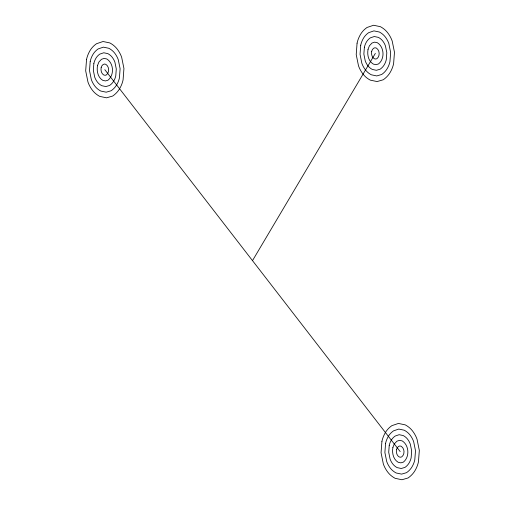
<?xml version="1.0" encoding="UTF-8"?>
<svg xmlns="http://www.w3.org/2000/svg" width="505" height="505" viewBox="0 0 505 505"><rect width="100%" height="100%" fill="white"/><g stroke="black" fill="none" stroke-linecap="round" stroke-linejoin="round"><path stroke-width="0.76" d="M252.5 260.63L375.341 53.404M104.813 69.671L400.187 451.596M86.544 59.42L85.68 70.82L87.958 82.031A37.932 32.238 -3.1 0 0 92.529 90.389A24.221 20.585 -3.1 0 0 99.769 96.398L106.568 97.825L112.741 96.019A25.717 21.854 -3.1 0 0 119.578 88.766A37.932 32.238 -3.1 0 0 123.075 79.916L123.94 68.516L121.667 57.305A37.932 32.238 -3.1 0 0 117.097 48.947A24.221 20.585 -3.1 0 0 109.85 42.938L103.052 41.511L96.487 43.739A24.221 20.585 -3.1 0 0 90.041 50.569A37.932 32.238 -3.1 0 0 86.544 59.42M90.199 61.471L89.505 70.586L91.329 79.556A30.344 25.787 -3.1 0 0 94.984 86.248A19.373 16.469 -3.1 0 0 100.779 91.052L106.214 92.194L111.151 90.748A20.572 17.486 -3.1 0 0 116.623 84.947A30.344 25.787 -3.1 0 0 119.426 77.871L120.114 68.749L118.296 59.779A30.344 25.787 -3.1 0 0 114.641 53.088A19.373 16.469 -3.1 0 0 108.84 48.284L103.405 47.142L98.153 48.928A19.373 16.469 -3.1 0 0 92.996 54.388A30.344 25.787 -3.1 0 0 90.199 61.471M93.854 63.516L93.33 70.359L94.7 77.082A22.757 19.341 -3.1 0 0 97.44 82.1A14.531 12.347 -3.1 0 0 101.789 85.705L105.867 86.563L109.566 85.478A15.428 13.111 -3.1 0 0 113.675 81.128A22.757 19.341 -3.1 0 0 115.771 75.819L116.289 68.977L114.925 62.254A22.757 19.341 -3.1 0 0 112.179 57.235A14.531 12.347 -3.1 0 0 107.836 53.631L103.759 52.772L99.813 54.111A14.531 12.347 -3.1 0 0 95.95 58.208A22.757 19.341 -3.1 0 0 93.854 63.516M97.503 65.568C96.55 70.946 97.768 77.372 102.793 80.358L105.513 80.933L107.982 80.207C114.465 75.068 113.821 63.378 106.826 58.978L104.106 58.403L101.48 59.3L98.904 62.027L97.503 65.568M101.158 67.62C100.684 70.309 101.29 73.522 103.803 75.011L105.16 75.302L106.397 74.936C109.636 72.367 109.32 66.521 105.816 64.324L104.459 64.034L103.146 64.482L101.859 65.846L101.158 67.62M357.073 43.159L356.214 54.559L358.487 65.77A37.932 32.238 -3.1 0 0 363.057 74.128A24.221 20.585 -3.1 0 0 370.304 80.137L377.096 81.564L383.27 79.758A25.717 21.854 -3.1 0 0 390.113 72.505A37.932 32.238 -3.1 0 0 393.61 63.655L394.474 52.255L392.196 41.044A37.932 32.238 -3.1 0 0 387.625 32.686A24.221 20.585 -3.1 0 0 380.379 26.677L373.586 25.25L367.015 27.478A24.221 20.585 -3.1 0 0 360.57 34.308A37.932 32.238 -3.1 0 0 357.073 43.159M360.728 45.204L360.04 54.325L361.858 63.295A30.344 25.787 -3.1 0 0 365.513 69.987A19.373 16.469 -3.1 0 0 371.308 74.79L376.749 75.933L381.685 74.487A20.572 17.486 -3.1 0 0 387.158 68.686A30.344 25.787 -3.1 0 0 389.955 61.604L390.643 52.488L388.825 43.518A30.344 25.787 -3.1 0 0 385.17 36.827A19.373 16.469 -3.1 0 0 379.375 32.023L373.934 30.881L368.682 32.661A19.373 16.469 -3.1 0 0 363.524 38.127A30.344 25.787 -3.1 0 0 360.728 45.204M364.383 47.255L363.865 54.098L365.229 60.821A22.757 19.341 -3.1 0 0 367.968 65.839A14.531 12.347 -3.1 0 0 372.318 69.444L376.395 70.302L380.101 69.217A15.428 13.111 -3.1 0 0 384.204 64.861A22.757 19.341 -3.1 0 0 386.3 59.558L386.817 52.716L385.454 45.987A22.757 19.341 -3.1 0 0 382.714 40.974A14.531 12.347 -3.1 0 0 378.365 37.37L374.287 36.511L370.348 37.85A14.531 12.347 -3.1 0 0 366.478 41.947A22.757 19.341 -3.1 0 0 364.383 47.255M368.038 49.307C367.084 54.685 368.303 61.111 373.328 64.097L376.042 64.672L378.51 63.946C384.993 58.801 384.356 47.117 377.355 42.717L374.641 42.142L372.015 43.032L369.433 45.766L368.038 49.307M371.686 51.358C371.213 54.048 371.819 57.261 374.331 58.75L375.695 59.034L376.926 58.675C380.17 56.105 379.848 50.26 376.351 48.057L374.988 47.773L373.675 48.221L372.387 49.585L371.686 51.358M381.925 441.345L381.06 452.745L383.333 463.956A37.932 32.238 -3.1 0 0 387.903 472.314A24.221 20.585 -3.1 0 0 395.15 478.323L401.948 479.75L408.116 477.945A25.717 21.854 -3.1 0 0 414.959 470.692A37.932 32.238 -3.1 0 0 418.456 461.841L419.32 450.441L417.042 439.23A37.932 32.238 -3.1 0 0 412.471 430.872A24.221 20.585 -3.1 0 0 405.231 424.863L398.432 423.436L391.861 425.665A24.221 20.585 -3.1 0 0 385.422 432.495A37.932 32.238 -3.1 0 0 381.925 441.345M385.574 443.396L384.886 452.512L386.704 461.482A30.344 25.787 -3.1 0 0 390.359 468.173A19.373 16.469 -3.1 0 0 396.16 472.977L401.595 474.119L406.531 472.674A20.572 17.486 -3.1 0 0 412.004 466.873A30.344 25.787 -3.1 0 0 414.801 459.796L415.495 450.675L413.671 441.705A30.344 25.787 -3.1 0 0 410.016 435.013A19.373 16.469 -3.1 0 0 404.221 430.209L398.786 429.067L393.528 430.853A19.373 16.469 -3.1 0 0 388.377 436.314A30.344 25.787 -3.1 0 0 385.574 443.396M389.229 445.442L388.711 452.284L390.075 459.013A22.757 19.341 -3.1 0 0 392.821 464.026A14.531 12.347 -3.1 0 0 397.164 467.63L401.241 468.488L404.947 467.403A15.428 13.111 -3.1 0 0 409.05 463.053A22.757 19.341 -3.1 0 0 411.146 457.745L411.67 450.902L410.3 444.179A22.757 19.341 -3.1 0 0 407.56 439.161A14.531 12.347 -3.1 0 0 403.211 435.556L399.133 434.698L395.194 436.036A14.531 12.347 -3.1 0 0 391.324 440.139A22.757 19.341 -3.1 0 0 389.229 445.442M392.884 447.493C391.93 452.871 393.149 459.298 398.174 462.283L400.894 462.858L403.362 462.132C409.839 456.993 409.202 445.303 402.207 440.903L399.487 440.328L396.861 441.225L394.279 443.958L392.884 447.493M396.539 449.545C396.059 452.234 396.671 455.447 399.184 456.943L400.541 457.227L401.772 456.861C405.016 454.292 404.694 448.446 401.197 446.25L399.84 445.966L398.521 446.407L397.233 447.777L396.539 449.545"/></g></svg>
